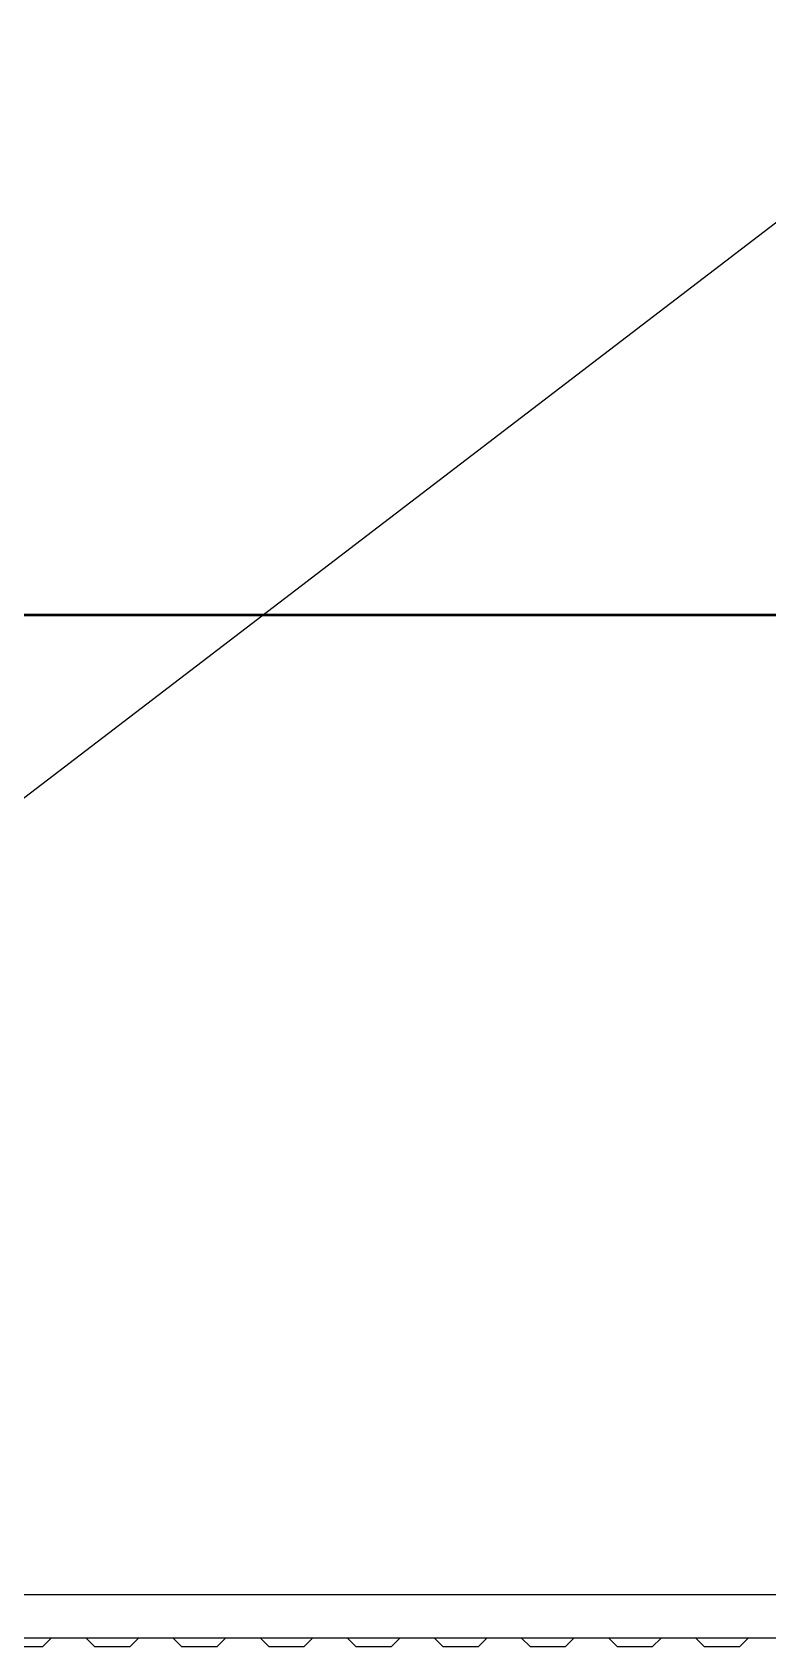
# Model space of a CAD drawing. Header units: centimetres. Extents: x 26200 to 113000, y -600 to 9300.
# Drawn here: x 92972 to 93140.9, y 1506.6 to 1877.5 of the extents above; entities that cross this region are included whole.
import ezdxf

# ---------------------------------------------------------------- set-up
doc = ezdxf.new("R2010")
doc.units = ezdxf.units.CM
for name, color, linetype in [('A-ELEV-03', 8, 'Continuous'), ('A-ELEV-04', 8, 'Continuous'), ('A-WALL-SNWPNL', 8, 'Continuous'), ('A-WALL-STEL', 8, 'Continuous')]:
    doc.layers.add(name, color=color, linetype=linetype)
doc.layers.add('GEB-BEZUG', color=8, linetype='Continuous', lineweight=50, true_color=0xffff00)

# ---------------------------------------------------------------- blocks, each defined once
blk = doc.blocks.new('*U63')
at = {"layer": 'A-WALL-SNWPNL'}
blk.add_lwpolyline([(50, 1), (42, 1), (40, -1), (32, -1), (30, 1), (22, 1), (20, -1), (12, -1), (10, 1), (2, 1), (0, -1), (-8, -1), (-10, 1), (-18, 1), (-20, -1), (-28, -1), (-30, 1), (-38, 1), (-40, -1), (-48, -1), (-50, 1)], dxfattribs=at)
blk = doc.blocks.new('*U64')
at = {"layer": 'A-WALL-STEL', "color": 0, "linetype": 'ByBlock', "lineweight": -2, "transparency": 16777216}
for p in [(400, 0), (500, 0)]:
    blk.add_blockref('*U63', p, dxfattribs=at)

msp = doc.modelspace()

# ---------------------------------------------------------------- linework, layer by layer
at = {"layer": 'A-ELEV-03', "elevation": 0}
msp.add_lwpolyline([(93437.36, 1508.59), (92544.36, 1508.59), (92544.36, 1518.59)], dxfattribs=at)
at = {"layer": 'A-ELEV-04'}
msp.add_line((92848.36, 1608.62), (94633.36, 2973.62), dxfattribs=at)
at = {"layer": 'A-WALL-SNWPNL'}
msp.add_line((92544.36, 1518.59), (93437.36, 1518.59, 0), dxfattribs=at)
at = {"layer": 'GEB-BEZUG'}
msp.add_lwpolyline([(92948.15, 1743.62), (98178.01, 1743.62), (98178.01, 1588.93)], dxfattribs=at)

# ---------------------------------------------------------------- block references
at = {"layer": 'A-WALL-STEL'}
msp.add_blockref('*U64', (92594.36, 1507.59), dxfattribs=at)

doc.saveas('drawing.dxf')
